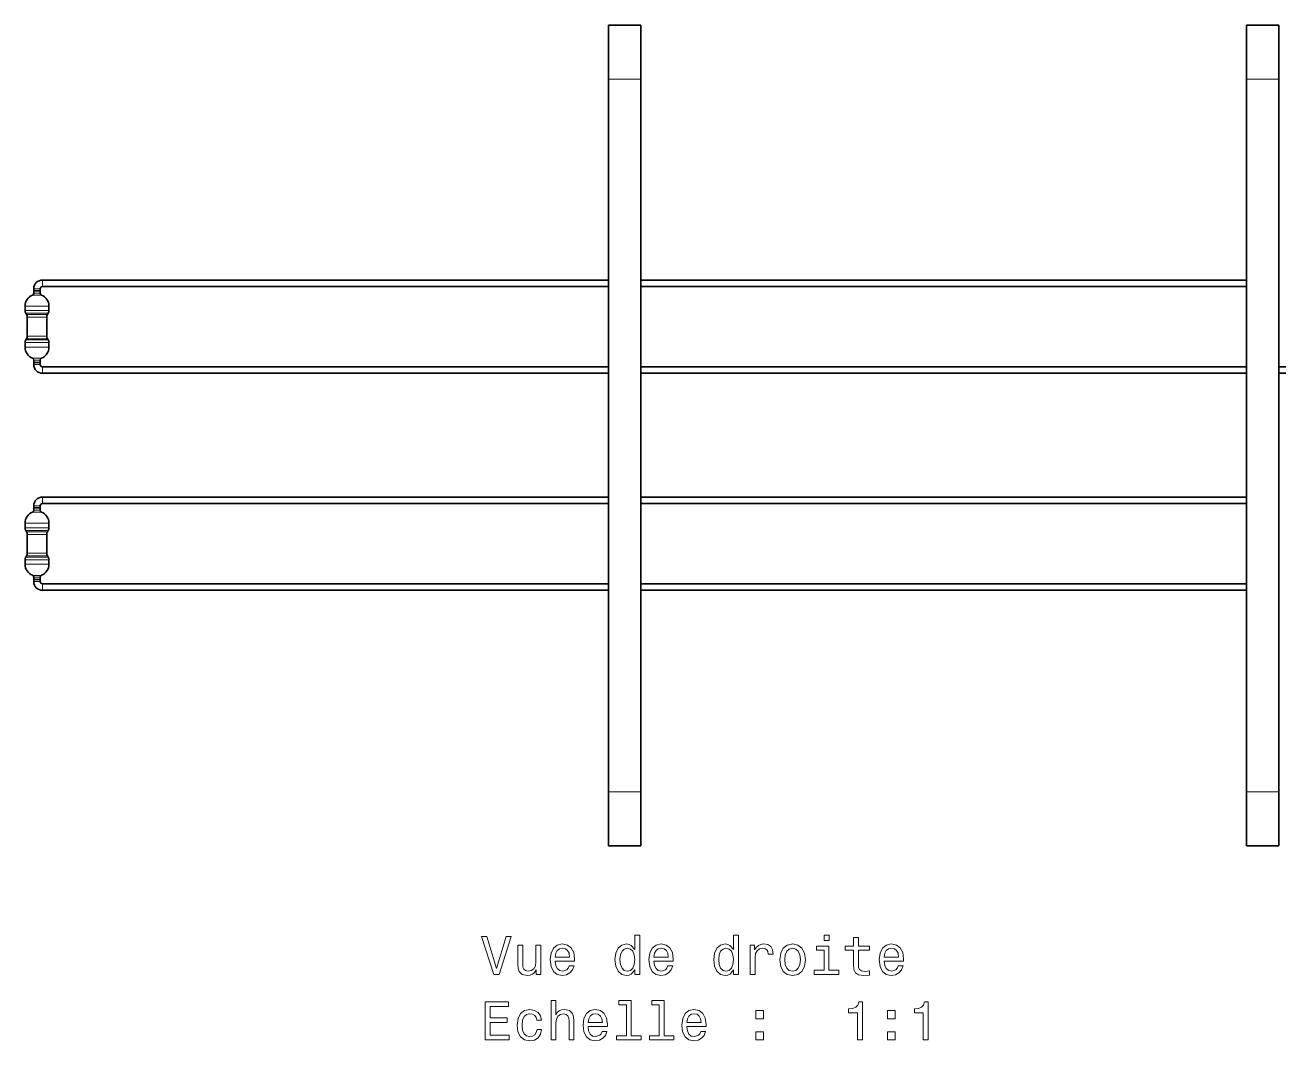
# Model space of a CAD drawing. Extents: x 384 to 891, y 188 to 696.
# Drawn here: x 384.4 to 500.1, y 364.6 to 458.4 of the extents above; entities that cross this region are included whole.
import ezdxf

# ---------------------------------------------------------------- set-up
doc = ezdxf.new("R2010")
doc.units = 0

msp = doc.modelspace()

# ---------------------------------------------------------------- linework, layer by layer
at = {"color": 7, "lineweight": 35, "ltscale": 0.075}
for p, q in [((441.27, 458.38), (438.27, 458.38)), ((497.14, 458.38), (500.14, 458.38)), ((441.27, 382.62), (438.27, 382.62)), ((497.14, 382.62), (500.14, 382.62))]:
    msp.add_line(p, q, dxfattribs=at)
at = {"color": 7, "lineweight": 35, "ltscale": 0.125}
for p, q in [((438.27, 458.38), (438.27, 453.38)), ((441.27, 458.38), (441.27, 453.38)), ((497.14, 458.38), (497.14, 453.38)), ((500.14, 458.38), (500.14, 453.38)), ((438.27, 387.62), (438.27, 382.62)), ((441.27, 387.62), (441.27, 382.62)), ((497.14, 387.62), (497.14, 382.62)), ((500.14, 387.62), (500.14, 382.62))]:
    msp.add_line(p, q, dxfattribs=at)
at = {"color": 7, "lineweight": 13, "ltscale": 0.075}
for p, q in [((441.27, 453.38), (438.27, 453.38)), ((497.14, 453.38), (500.14, 453.38)), ((441.27, 387.62), (438.27, 387.62)), ((497.14, 387.62), (500.14, 387.62))]:
    msp.add_line(p, q, dxfattribs=at)
at = {"color": 7, "lineweight": 35}
for p, q in [((438.27, 387.62), (438.27, 453.38)), ((441.27, 387.62), (441.27, 453.38)), ((497.14, 387.62), (497.14, 453.38)), ((500.14, 387.62), (500.14, 453.38)), ((386.04, 434.85), (438.27, 434.85)), ((386.04, 434.25), (438.27, 434.25)), ((441.27, 434.85), (497.14, 434.85)), ((441.27, 434.25), (497.14, 434.25)), ((438.27, 426.85), (386.04, 426.85)), ((438.27, 426.25), (386.04, 426.25)), ((497.14, 426.85), (441.27, 426.85)), ((497.14, 426.25), (441.27, 426.25)), ((544.29, 426.85), (500.14, 426.85)), ((544.29, 426.25), (500.14, 426.25)), ((386.04, 414.81), (438.27, 414.81)), ((441.27, 414.81), (497.14, 414.81)), ((386.04, 414.21), (438.27, 414.21)), ((441.27, 414.21), (497.14, 414.21)), ((438.27, 406.81), (386.04, 406.81)), ((438.27, 406.21), (386.04, 406.21)), ((497.14, 406.81), (441.27, 406.81)), ((497.14, 406.21), (441.27, 406.21))]:
    msp.add_line(p, q, dxfattribs=at)
at = {"color": 7, "lineweight": 13, "ltscale": 0.0075}
for p, q in [((385.54, 434.05), (385.24, 434.05)), ((385.84, 434.05), (385.54, 434.05)), ((386.04, 434.55), (386.04, 434.85)), ((386.04, 434.25), (386.04, 434.55)), ((385.54, 433.65), (385.24, 433.65)), ((385.54, 433.65), (385.84, 433.65)), ((385.54, 427.05), (385.24, 427.05)), ((385.54, 427.45), (385.84, 427.45)), ((385.84, 427.05), (385.54, 427.05)), ((386.04, 426.85), (386.04, 426.55)), ((386.04, 426.55), (386.04, 426.25)), ((386.04, 414.51), (386.04, 414.81)), ((386.04, 414.21), (386.04, 414.51)), ((385.54, 414.01), (385.24, 414.01)), ((385.54, 413.61), (385.24, 413.61)), ((385.84, 414.01), (385.54, 414.01)), ((385.54, 413.61), (385.84, 413.61)), ((385.54, 407.41), (385.84, 407.41)), ((385.54, 407.01), (385.24, 407.01)), ((385.84, 407.01), (385.54, 407.01)), ((386.04, 406.81), (386.04, 406.51)), ((386.04, 406.51), (386.04, 406.21))]:
    msp.add_line(p, q, dxfattribs=at)
at = {"color": 7, "lineweight": 35, "ltscale": 0.010007}
for p, q in [((385.24, 433.65), (385.24, 434.05)), ((385.84, 433.65), (385.84, 434.05))]:
    msp.add_line(p, q, dxfattribs=at)
at = {"color": 7, "lineweight": 13, "ltscale": 0.001295}
for p, q in [((385.16, 433.46), (385.11, 433.46)), ((385.16, 427.63), (385.11, 427.63)), ((385.16, 413.42), (385.11, 413.42)), ((385.16, 407.59), (385.11, 407.59))]:
    msp.add_line(p, q, dxfattribs=at)
at = {"color": 7, "lineweight": 13, "ltscale": 0.019859}
for p, q in [((385.16, 433.46), (385.96, 433.46)), ((385.16, 413.42), (385.96, 413.42))]:
    msp.add_line(p, q, dxfattribs=at)
at = {"color": 7, "lineweight": 35, "ltscale": 0.0075}
for p, q in [((385.54, 433.85), (385.24, 433.85)), ((385.84, 433.85), (385.54, 433.85)), ((385.54, 427.25), (385.24, 427.25)), ((385.84, 427.25), (385.54, 427.25)), ((385.54, 413.81), (385.24, 413.81)), ((385.84, 413.81), (385.54, 413.81)), ((385.54, 407.21), (385.24, 407.21)), ((385.84, 407.21), (385.54, 407.21))]:
    msp.add_line(p, q, dxfattribs=at)
at = {"color": 7, "lineweight": 35, "ltscale": 0.005}
for p, q in [((385.24, 433.65), (385.24, 433.85)), ((385.84, 433.65), (385.84, 433.85)), ((385.24, 427.25), (385.24, 427.45)), ((385.84, 427.25), (385.84, 427.45)), ((385.24, 413.61), (385.24, 413.81)), ((385.84, 413.61), (385.84, 413.81)), ((385.24, 407.21), (385.24, 407.41)), ((385.84, 407.21), (385.84, 407.41))]:
    msp.add_line(p, q, dxfattribs=at)
at = {"color": 7, "lineweight": 13, "ltscale": 0.003367}
for p, q in [((384.57, 432.45), (384.44, 432.45)), ((384.44, 432.03), (384.57, 432.03)), ((384.44, 429.07), (384.57, 429.07)), ((384.57, 428.65), (384.44, 428.65)), ((384.57, 412.41), (384.44, 412.41)), ((384.44, 411.99), (384.57, 411.99)), ((384.44, 409.03), (384.57, 409.03)), ((384.57, 408.61), (384.44, 408.61))]:
    msp.add_line(p, q, dxfattribs=at)
at = {"color": 7, "lineweight": 35, "ltscale": 0.01049}
for p, q in [((384.44, 432.03), (384.44, 432.45)), ((386.64, 432.03), (386.64, 432.45)), ((384.44, 428.65), (384.44, 429.07)), ((386.64, 428.65), (386.64, 429.07)), ((384.44, 411.99), (384.44, 412.41)), ((386.64, 411.99), (386.64, 412.41)), ((384.44, 408.61), (384.44, 409.03)), ((386.64, 408.61), (386.64, 409.03))]:
    msp.add_line(p, q, dxfattribs=at)
at = {"color": 7, "lineweight": 13, "ltscale": 0.003162}
for p, q in [((384.5, 431.78), (384.63, 431.78)), ((384.5, 429.32), (384.63, 429.32)), ((384.5, 411.74), (384.63, 411.74)), ((384.5, 409.28), (384.63, 409.28))]:
    msp.add_line(p, q, dxfattribs=at)
at = {"color": 7, "lineweight": 35, "ltscale": 0.003302}
for p, q in [((384.57, 431.66), (384.5, 431.78)), ((386.5, 431.66), (386.57, 431.78)), ((384.57, 429.43), (384.5, 429.32)), ((386.5, 429.43), (386.57, 429.32))]:
    msp.add_line(p, q, dxfattribs=at)
at = {"color": 7, "lineweight": 13, "ltscale": 0.051633}
for p, q in [((386.64, 432.45), (384.57, 432.45)), ((386.64, 432.03), (384.57, 432.03)), ((386.64, 429.07), (384.57, 429.07)), ((386.64, 428.65), (384.57, 428.65)), ((386.64, 412.41), (384.57, 412.41)), ((386.64, 411.99), (384.57, 411.99)), ((386.64, 409.03), (384.57, 409.03)), ((386.64, 408.61), (384.57, 408.61))]:
    msp.add_line(p, q, dxfattribs=at)
at = {"color": 7, "lineweight": 13, "ltscale": 0.002959}
for p, q in [((384.69, 431.66), (384.57, 431.66)), ((384.69, 429.43), (384.57, 429.43)), ((384.69, 411.62), (384.57, 411.62)), ((384.69, 409.39), (384.57, 409.39))]:
    msp.add_line(p, q, dxfattribs=at)
at = {"color": 7, "lineweight": 13, "ltscale": 0.048489}
for p, q in [((386.57, 431.78), (384.63, 431.78)), ((386.57, 429.32), (384.63, 429.32)), ((386.57, 411.74), (384.63, 411.74)), ((386.57, 409.28), (384.63, 409.28))]:
    msp.add_line(p, q, dxfattribs=at)
at = {"color": 7, "lineweight": 13, "ltscale": 0.04539}
for p, q in [((386.5, 431.66), (384.69, 431.66)), ((386.5, 429.43), (384.69, 429.43)), ((386.5, 411.62), (384.69, 411.62)), ((386.5, 409.39), (384.69, 409.39))]:
    msp.add_line(p, q, dxfattribs=at)
at = {"color": 7, "lineweight": 35, "ltscale": 0.018418}
msp.add_line((438.27, 431.7), (438.27, 432.44), dxfattribs=at)
at = {"color": 7, "lineweight": 35, "ltscale": 0.018416}
msp.add_line((438.27, 430.96), (438.27, 431.7), dxfattribs=at)
at = {"color": 7, "lineweight": 13, "ltscale": 0.002754}
for p, q in [((384.75, 431.41), (384.64, 431.41)), ((384.75, 429.68), (384.64, 429.68)), ((384.75, 411.37), (384.64, 411.37)), ((384.75, 409.64), (384.64, 409.64))]:
    msp.add_line(p, q, dxfattribs=at)
at = {"color": 7, "lineweight": 35, "ltscale": 0.043301}
for p, q in [((384.64, 429.68), (384.64, 431.41)), ((386.44, 429.68), (386.44, 431.41)), ((384.64, 409.64), (384.64, 411.37)), ((386.44, 409.64), (386.44, 411.37))]:
    msp.add_line(p, q, dxfattribs=at)
at = {"color": 7, "lineweight": 13, "ltscale": 0.042245}
for p, q in [((386.44, 431.41), (384.75, 431.41)), ((386.44, 429.68), (384.75, 429.68)), ((386.44, 411.37), (384.75, 411.37)), ((386.44, 409.64), (384.75, 409.64))]:
    msp.add_line(p, q, dxfattribs=at)
at = {"color": 7, "lineweight": 35, "ltscale": 0.000170135}
msp.add_line((438.27, 428.67), (438.27, 428.66), dxfattribs=at)
at = {"color": 7, "lineweight": 35, "ltscale": 2.59399e-05}
msp.add_line((438.27, 428.67), (438.27, 428.67), dxfattribs=at)
at = {"color": 7, "lineweight": 35, "ltscale": 0.023145}
msp.add_line((438.27, 428.66), (438.27, 427.73), dxfattribs=at)
at = {"color": 7, "lineweight": 35, "ltscale": 0.005626}
msp.add_line((438.27, 428.65), (438.27, 428.43), dxfattribs=at)
at = {"color": 7, "lineweight": 35, "ltscale": 0.004748}
msp.add_line((438.27, 428.43), (438.27, 428.24), dxfattribs=at)
at = {"color": 7, "lineweight": 35, "ltscale": 0.005609}
msp.add_line((438.27, 428.29), (438.27, 428.06), dxfattribs=at)
at = {"color": 7, "lineweight": 35, "ltscale": 0.008809}
msp.add_line((438.27, 428.24), (438.27, 427.88), dxfattribs=at)
at = {"color": 7, "lineweight": 35, "ltscale": 0.000120544}
for p, q in [((438.27, 428.21), (438.27, 428.21)), ((438.27, 413.27), (438.27, 413.27))]:
    msp.add_line(p, q, dxfattribs=at)
at = {"color": 7, "lineweight": 35, "ltscale": 0.00751}
msp.add_line((438.27, 428.21), (438.27, 427.91), dxfattribs=at)
at = {"color": 7, "lineweight": 13, "ltscale": 0.009282}
for p, q in [((385.54, 427.63), (385.16, 427.63)), ((385.54, 407.59), (385.16, 407.59))]:
    msp.add_line(p, q, dxfattribs=at)
at = {"color": 7, "lineweight": 13, "ltscale": 0.000917816}
for p, q in [((385.27, 427.45), (385.24, 427.45)), ((385.27, 407.41), (385.24, 407.41))]:
    msp.add_line(p, q, dxfattribs=at)
at = {"color": 7, "lineweight": 35, "ltscale": 0.010005}
for p, q in [((385.24, 427.05), (385.24, 427.45)), ((385.84, 427.05), (385.84, 427.45)), ((385.24, 413.61), (385.24, 414.01)), ((385.84, 413.61), (385.84, 414.01))]:
    msp.add_line(p, q, dxfattribs=at)
at = {"color": 7, "lineweight": 13, "ltscale": 0.006582}
for p, q in [((385.54, 427.45), (385.27, 427.45)), ((385.54, 407.41), (385.27, 407.41))]:
    msp.add_line(p, q, dxfattribs=at)
at = {"color": 7, "lineweight": 13, "ltscale": 0.010577}
for p, q in [((385.54, 427.63), (385.96, 427.63)), ((385.54, 407.59), (385.96, 407.59))]:
    msp.add_line(p, q, dxfattribs=at)
at = {"color": 7, "lineweight": 35, "ltscale": 0.030416}
msp.add_line((438.27, 428.06), (438.27, 426.85), dxfattribs=at)
at = {"color": 7, "lineweight": 35, "ltscale": 0.000197601}
for p, q in [((438.27, 427.91), (438.27, 427.9)), ((438.27, 421.26), (438.27, 421.25)), ((438.27, 421.25), (438.27, 421.24))]:
    msp.add_line(p, q, dxfattribs=at)
at = {"color": 7, "lineweight": 35, "ltscale": 0.002498}
msp.add_line((438.27, 427.9), (438.27, 427.8), dxfattribs=at)
at = {"color": 7, "lineweight": 35, "ltscale": 0.022582}
msp.add_line((438.27, 427.88), (438.27, 426.98), dxfattribs=at)
at = {"color": 7, "lineweight": 35, "ltscale": 0.011507}
msp.add_line((438.27, 427.8), (438.27, 427.34), dxfattribs=at)
at = {"color": 7, "lineweight": 35, "ltscale": 0.022148}
msp.add_line((438.27, 427.73), (438.27, 426.85), dxfattribs=at)
at = {"color": 7, "lineweight": 35, "ltscale": 0.004332}
msp.add_line((438.27, 427.34), (438.27, 427.16), dxfattribs=at)
at = {"color": 7, "lineweight": 35, "ltscale": 0.007928}
msp.add_line((438.27, 427.16), (438.27, 426.85), dxfattribs=at)
at = {"color": 7, "lineweight": 35, "ltscale": 0.000473785}
msp.add_line((438.27, 427.1), (438.27, 427.08), dxfattribs=at)
at = {"color": 7, "lineweight": 35, "ltscale": 0.00574}
msp.add_line((438.27, 427.08), (438.27, 426.85), dxfattribs=at)
at = {"color": 7, "lineweight": 35, "ltscale": 0.003338}
msp.add_line((438.27, 426.98), (438.27, 426.85), dxfattribs=at)
at = {"color": 7, "lineweight": 35, "ltscale": 0.001678}
msp.add_line((438.27, 426.25), (438.27, 426.18), dxfattribs=at)
at = {"color": 7, "lineweight": 35, "ltscale": 0.011993}
msp.add_line((438.27, 426.25), (438.27, 425.77), dxfattribs=at)
at = {"color": 7, "lineweight": 35, "ltscale": 0.010026}
msp.add_line((438.27, 426.25), (438.27, 425.85), dxfattribs=at)
at = {"color": 7, "lineweight": 35, "ltscale": 0.005009}
msp.add_line((438.27, 426.25), (438.27, 426.05), dxfattribs=at)
at = {"color": 7, "lineweight": 35, "ltscale": 0.011988}
msp.add_line((438.27, 426.25), (438.27, 425.77), dxfattribs=at)
at = {"color": 7, "lineweight": 35, "ltscale": 0.010299}
msp.add_line((438.27, 426.18), (438.27, 425.77), dxfattribs=at)
at = {"color": 7, "lineweight": 35, "ltscale": 0.014462}
msp.add_line((438.27, 426.05), (438.27, 425.47), dxfattribs=at)
at = {"color": 7, "lineweight": 35, "ltscale": 0.009438}
msp.add_line((438.27, 425.85), (438.27, 425.47), dxfattribs=at)
at = {"color": 7, "lineweight": 35, "ltscale": 0.005396}
msp.add_line((438.27, 425.77), (438.27, 425.55), dxfattribs=at)
at = {"color": 7, "lineweight": 35, "ltscale": 0.002074}
msp.add_line((438.27, 425.55), (438.27, 425.47), dxfattribs=at)
at = {"color": 7, "lineweight": 35, "ltscale": 0.02868}
for p, q in [((438.27, 424.32), (438.27, 425.47)), ((438.27, 418.68), (438.27, 419.83))]:
    msp.add_line(p, q, dxfattribs=at)
at = {"color": 7, "lineweight": 35, "ltscale": 0.00378}
msp.add_line((438.27, 424.35), (438.27, 424.2), dxfattribs=at)
at = {"color": 7, "lineweight": 35, "ltscale": 0.003551}
msp.add_line((438.27, 424.32), (438.27, 424.18), dxfattribs=at)
at = {"color": 7, "lineweight": 35, "ltscale": 0.002563}
msp.add_line((438.27, 424.2), (438.27, 424.1), dxfattribs=at)
at = {"color": 7, "lineweight": 35, "ltscale": 0.024839}
msp.add_line((438.27, 424.18), (438.27, 423.19), dxfattribs=at)
at = {"color": 7, "lineweight": 35, "ltscale": 0.011349}
msp.add_line((438.27, 424.1), (438.27, 423.65), dxfattribs=at)
at = {"color": 7, "lineweight": 35, "ltscale": 0.005202}
msp.add_line((438.27, 423.65), (438.27, 423.44), dxfattribs=at)
at = {"color": 7, "lineweight": 35, "ltscale": 0.003747}
msp.add_line((438.27, 423.44), (438.27, 423.29), dxfattribs=at)
at = {"color": 7, "lineweight": 35, "ltscale": 0.000148773}
msp.add_line((438.27, 423.29), (438.27, 423.28), dxfattribs=at)
at = {"color": 7, "lineweight": 35, "ltscale": 0.01029}
msp.add_line((438.27, 423.28), (438.27, 422.87), dxfattribs=at)
at = {"color": 7, "lineweight": 35, "ltscale": 0.012872}
msp.add_line((438.27, 423.2), (438.27, 422.68), dxfattribs=at)
at = {"color": 7, "lineweight": 35, "ltscale": 0.001817}
msp.add_line((438.27, 423.19), (438.27, 423.11), dxfattribs=at)
at = {"color": 7, "lineweight": 35, "ltscale": 0.008706}
msp.add_line((438.27, 423.11), (438.27, 422.76), dxfattribs=at)
at = {"color": 7, "lineweight": 35, "ltscale": 0.002459}
msp.add_line((438.27, 422.87), (438.27, 422.77), dxfattribs=at)
at = {"color": 7, "lineweight": 35, "ltscale": 0.000738525}
msp.add_line((438.27, 422.76), (438.27, 422.74), dxfattribs=at)
at = {"color": 7, "lineweight": 35, "ltscale": 0.000234985}
msp.add_line((438.27, 422.68), (438.27, 422.67), dxfattribs=at)
at = {"color": 7, "lineweight": 35, "ltscale": 0.004312}
msp.add_line((438.27, 422.67), (438.27, 422.5), dxfattribs=at)
at = {"color": 7, "lineweight": 35, "ltscale": 0.014982}
msp.add_line((438.27, 422.58), (438.27, 421.98), dxfattribs=at)
at = {"color": 7, "lineweight": 35, "ltscale": 0.004272}
msp.add_line((438.27, 422.53), (438.27, 422.36), dxfattribs=at)
at = {"color": 7, "lineweight": 35, "ltscale": 0.012222}
msp.add_line((438.27, 421.98), (438.27, 421.5), dxfattribs=at)
at = {"color": 7, "lineweight": 35, "ltscale": 0.003749}
msp.add_line((438.27, 421.5), (438.27, 421.35), dxfattribs=at)
at = {"color": 7, "lineweight": 35, "ltscale": 0.01058}
msp.add_line((438.27, 421.44), (438.27, 421.02), dxfattribs=at)
at = {"color": 7, "lineweight": 35, "ltscale": 0.006178}
msp.add_line((438.27, 421.35), (438.27, 421.1), dxfattribs=at)
at = {"color": 7, "lineweight": 35, "ltscale": 0.018228}
msp.add_line((438.27, 421.35), (438.27, 420.62), dxfattribs=at)
at = {"color": 7, "lineweight": 35, "ltscale": 0.002062}
msp.add_line((438.27, 421.35), (438.27, 421.26), dxfattribs=at)
at = {"color": 7, "lineweight": 35, "ltscale": 0.000198364}
msp.add_line((438.27, 421.25), (438.27, 421.25), dxfattribs=at)
at = {"color": 7, "lineweight": 35, "ltscale": 0.013083}
msp.add_line((438.27, 421.24), (438.27, 420.72), dxfattribs=at)
at = {"color": 7, "lineweight": 35, "ltscale": 0.000161743}
msp.add_line((438.27, 421.1), (438.27, 421.09), dxfattribs=at)
at = {"color": 7, "lineweight": 35, "ltscale": 0.000222015}
msp.add_line((438.27, 421.02), (438.27, 421.01), dxfattribs=at)
at = {"color": 7, "lineweight": 35, "ltscale": 0.011014}
msp.add_line((438.27, 421.01), (438.27, 420.57), dxfattribs=at)
at = {"color": 7, "lineweight": 35, "ltscale": 0.003568}
msp.add_line((438.27, 420.72), (438.27, 420.57), dxfattribs=at)
at = {"color": 7, "lineweight": 35, "ltscale": 0.001777}
msp.add_line((438.27, 420.62), (438.27, 420.55), dxfattribs=at)
at = {"color": 7, "lineweight": 35, "ltscale": 0.000671387}
msp.add_line((438.27, 420.57), (438.27, 420.55), dxfattribs=at)
at = {"color": 7, "lineweight": 35, "ltscale": 0.000672913}
msp.add_line((438.27, 420.57), (438.27, 420.55), dxfattribs=at)
at = {"color": 7, "lineweight": 35, "ltscale": 0.001305}
msp.add_line((438.27, 420.55), (438.27, 420.49), dxfattribs=at)
at = {"color": 7, "lineweight": 35, "ltscale": 0.011653}
msp.add_line((438.27, 420.49), (438.27, 420.03), dxfattribs=at)
at = {"color": 7, "lineweight": 35, "ltscale": 0.004099}
msp.add_line((438.27, 420.46), (438.27, 420.3), dxfattribs=at)
at = {"color": 7, "lineweight": 35, "ltscale": 0.002506}
msp.add_line((438.27, 420.3), (438.27, 420.2), dxfattribs=at)
at = {"color": 7, "lineweight": 35, "ltscale": 0.009269}
msp.add_line((438.27, 420.2), (438.27, 419.83), dxfattribs=at)
at = {"color": 7, "lineweight": 35, "ltscale": 0.000398254}
msp.add_line((438.27, 420.16), (438.27, 420.14), dxfattribs=at)
at = {"color": 7, "lineweight": 35, "ltscale": 0.007885}
msp.add_line((438.27, 420.14), (438.27, 419.83), dxfattribs=at)
at = {"color": 7, "lineweight": 35, "ltscale": 0.011923}
msp.add_line((438.27, 418.8), (438.27, 418.32), dxfattribs=at)
at = {"color": 7, "lineweight": 35, "ltscale": 0.005407}
msp.add_line((438.27, 418.68), (438.27, 418.47), dxfattribs=at)
at = {"color": 7, "lineweight": 35, "ltscale": 0.004887}
msp.add_line((438.27, 418.47), (438.27, 418.27), dxfattribs=at)
at = {"color": 7, "lineweight": 35, "ltscale": 0.022419}
msp.add_line((438.27, 418.27), (438.27, 417.37), dxfattribs=at)
at = {"color": 7, "lineweight": 35, "ltscale": 0.022865}
msp.add_line((438.27, 418.2), (438.27, 417.28), dxfattribs=at)
at = {"color": 7, "lineweight": 35, "ltscale": 0.015242}
msp.add_line((438.27, 417.28), (438.27, 416.67), dxfattribs=at)
at = {"color": 7, "lineweight": 35, "ltscale": 0.025597}
msp.add_line((438.27, 417.2), (438.27, 416.17), dxfattribs=at)
at = {"color": 7, "lineweight": 35, "ltscale": 0.036411}
msp.add_line((438.27, 416.77), (438.27, 415.31), dxfattribs=at)
at = {"color": 7, "lineweight": 35, "ltscale": 0.002853}
msp.add_line((438.27, 416.19), (438.27, 416.07), dxfattribs=at)
at = {"color": 7, "lineweight": 35, "ltscale": 0.014634}
msp.add_line((438.27, 416.17), (438.27, 415.58), dxfattribs=at)
at = {"color": 7, "lineweight": 35, "ltscale": 0.00016098}
msp.add_line((438.27, 416.17), (438.27, 416.17), dxfattribs=at)
at = {"color": 7, "lineweight": 35, "ltscale": 0.024568}
msp.add_line((438.27, 416.07), (438.27, 415.09), dxfattribs=at)
at = {"color": 7, "lineweight": 35, "ltscale": 0.02743}
msp.add_line((438.27, 415.9), (438.27, 414.81), dxfattribs=at)
at = {"color": 7, "lineweight": 35, "ltscale": 0.004568}
msp.add_line((438.27, 415.6), (438.27, 415.42), dxfattribs=at)
at = {"color": 7, "lineweight": 35, "ltscale": 0.009422}
msp.add_line((438.27, 415.42), (438.27, 415.04), dxfattribs=at)
at = {"color": 7, "lineweight": 35, "ltscale": 0.007127}
msp.add_line((438.27, 415.09), (438.27, 414.81), dxfattribs=at)
at = {"color": 7, "lineweight": 35, "ltscale": 0.005907}
msp.add_line((438.27, 415.04), (438.27, 414.81), dxfattribs=at)
at = {"color": 7, "lineweight": 35, "ltscale": 0.003871}
msp.add_line((438.27, 414.21), (438.27, 414.05), dxfattribs=at)
at = {"color": 7, "lineweight": 35, "ltscale": 0.016653}
msp.add_line((438.27, 414.21), (438.27, 413.54), dxfattribs=at)
at = {"color": 7, "lineweight": 35, "ltscale": 0.012806}
msp.add_line((438.27, 414.21), (438.27, 413.69), dxfattribs=at)
at = {"color": 7, "lineweight": 35, "ltscale": 0.00714}
msp.add_line((438.27, 414.21), (438.27, 413.92), dxfattribs=at)
at = {"color": 7, "lineweight": 35, "ltscale": 0.000566101}
msp.add_line((438.27, 414.05), (438.27, 414.03), dxfattribs=at)
at = {"color": 7, "lineweight": 35, "ltscale": 0.017226}
msp.add_line((438.27, 414.03), (438.27, 413.34), dxfattribs=at)
at = {"color": 7, "lineweight": 35, "ltscale": 7.09534e-05}
msp.add_line((438.27, 414.03), (438.27, 414.03), dxfattribs=at)
at = {"color": 7, "lineweight": 35, "ltscale": 0.009252}
msp.add_line((438.27, 413.95), (438.27, 413.58), dxfattribs=at)
at = {"color": 7, "lineweight": 35, "ltscale": 0.010477}
msp.add_line((438.27, 413.94), (438.27, 413.52), dxfattribs=at)
at = {"color": 7, "lineweight": 35, "ltscale": 0.000301361}
msp.add_line((438.27, 413.58), (438.27, 413.57), dxfattribs=at)
at = {"color": 7, "lineweight": 35, "ltscale": 0.000688934}
msp.add_line((438.27, 413.57), (438.27, 413.54), dxfattribs=at)
at = {"color": 7, "lineweight": 35, "ltscale": 0.009895}
msp.add_line((438.27, 413.54), (438.27, 413.14), dxfattribs=at)
at = {"color": 7, "lineweight": 35, "ltscale": 0.001247}
msp.add_line((438.27, 413.52), (438.27, 413.47), dxfattribs=at)
at = {"color": 7, "lineweight": 35, "ltscale": 0.004933}
msp.add_line((438.27, 413.47), (438.27, 413.27), dxfattribs=at)
at = {"color": 7, "lineweight": 35, "ltscale": 0.002399}
msp.add_line((438.27, 413.31), (438.27, 413.21), dxfattribs=at)
at = {"color": 7, "lineweight": 35, "ltscale": 0.007153}
msp.add_line((438.27, 413.27), (438.27, 412.99), dxfattribs=at)
at = {"color": 7, "lineweight": 35, "ltscale": 0.000384521}
msp.add_line((438.27, 413.21), (438.27, 413.19), dxfattribs=at)
at = {"color": 7, "lineweight": 35, "ltscale": 0.004549}
msp.add_line((438.27, 413.19), (438.27, 413.01), dxfattribs=at)
at = {"color": 7, "lineweight": 35, "ltscale": 0.000353241}
msp.add_line((438.27, 413.01), (438.27, 413), dxfattribs=at)
at = {"color": 7, "lineweight": 35, "ltscale": 0.007}
msp.add_line((438.27, 413), (438.27, 412.72), dxfattribs=at)
at = {"color": 7, "lineweight": 35, "ltscale": 0.006598}
msp.add_line((438.27, 412.91), (438.27, 412.65), dxfattribs=at)
at = {"color": 7, "lineweight": 35, "ltscale": 0.000160217}
msp.add_line((438.27, 412.65), (438.27, 412.64), dxfattribs=at)
at = {"color": 7, "lineweight": 35, "ltscale": 0.006105}
msp.add_line((438.27, 412.64), (438.27, 412.4), dxfattribs=at)
at = {"color": 7, "lineweight": 35, "ltscale": 0.005697}
msp.add_line((438.27, 412.64), (438.27, 412.42), dxfattribs=at)
at = {"color": 7, "lineweight": 35, "ltscale": 0.003767}
msp.add_line((438.27, 412.64), (438.27, 412.49), dxfattribs=at)
at = {"color": 7, "lineweight": 35, "ltscale": 0.001241}
msp.add_line((438.27, 412.49), (438.27, 412.44), dxfattribs=at)
at = {"color": 7, "lineweight": 35, "ltscale": 3.43323e-05}
msp.add_line((438.27, 412.42), (438.27, 412.41), dxfattribs=at)
at = {"color": 7, "lineweight": 35, "ltscale": 0.001613}
msp.add_line((438.27, 412.41), (438.27, 412.35), dxfattribs=at)
at = {"color": 7, "lineweight": 35, "ltscale": 0.003301}
for p, q in [((384.57, 411.62), (384.5, 411.74)), ((386.5, 411.62), (386.57, 411.74)), ((384.57, 409.39), (384.5, 409.28)), ((386.5, 409.39), (386.57, 409.28))]:
    msp.add_line(p, q, dxfattribs=at)
at = {"color": 7, "lineweight": 35, "ltscale": 0.014495}
for p, q in [((438.27, 409.03), (438.27, 409.61)), ((438.27, 404.34), (438.27, 404.92))]:
    msp.add_line(p, q, dxfattribs=at)
at = {"color": 7, "lineweight": 35, "ltscale": 0.007466}
for p, q in [((438.27, 408.73), (438.27, 409.03)), ((438.27, 404.04), (438.27, 404.34))]:
    msp.add_line(p, q, dxfattribs=at)
at = {"color": 7, "lineweight": 35, "ltscale": 0.002482}
for p, q in [((438.27, 408.63), (438.27, 408.73)), ((438.27, 403.94), (438.27, 404.04))]:
    msp.add_line(p, q, dxfattribs=at)
at = {"color": 7, "lineweight": 35, "ltscale": 0.010006}
for p, q in [((385.24, 407.01), (385.24, 407.41)), ((385.84, 407.01), (385.84, 407.41))]:
    msp.add_line(p, q, dxfattribs=at)
at = {"color": 7, "lineweight": 35, "ltscale": 0.015451}
msp.add_line((438.27, 406.89), (438.27, 407.51), dxfattribs=at)
at = {"color": 7, "lineweight": 35, "ltscale": 0.006512}
msp.add_line((438.27, 406.63), (438.27, 406.89), dxfattribs=at)
at = {"color": 7, "lineweight": 35, "ltscale": 0.008621}
msp.add_line((438.27, 406.29), (438.27, 406.63), dxfattribs=at)
at = {"color": 7, "lineweight": 13}
for points in [[(428.82, 374.27), (427.94, 371.29), (427.04, 374.27), (426.56, 374.27), (427.69, 370.76), (428.19, 370.76), (429.3, 374.27)], [(440.71, 371.18), (440.71, 370.76), (441.15, 370.76), (441.15, 374.38), (440.71, 374.38), (440.71, 373.06), (440.37, 373.44), (440.17, 373.53), (439.93, 373.57), (439.5, 373.47), (439.17, 373.18), (438.95, 372.73), (438.87, 372.12), (438.95, 371.51), (439.17, 371.05), (439.5, 370.76), (439.93, 370.67), (440.17, 370.7), (440.38, 370.79)], [(449.81, 371.18), (449.81, 370.76), (450.26, 370.76), (450.26, 374.38), (449.82, 374.38), (449.82, 373.06), (449.48, 373.44), (449.27, 373.53), (449.04, 373.57), (448.61, 373.47), (448.28, 373.18), (448.06, 372.73), (447.98, 372.12), (448.06, 371.51), (448.28, 371.05), (448.61, 370.76), (449.04, 370.67), (449.27, 370.7), (449.49, 370.79)], [(458.63, 374.38), (458.16, 374.38), (458.16, 373.88), (458.63, 373.88)], [(460.89, 373), (460.89, 371.65), (460.92, 371.21), (461.06, 370.9), (461.34, 370.73), (461.82, 370.67), (462.35, 370.69), (462.35, 371.08), (461.96, 371.04), (461.61, 371.09), (461.43, 371.21), (461.35, 371.42), (461.33, 371.72), (461.33, 373), (462.35, 373), (462.35, 373.38), (461.33, 373.38), (461.33, 374.17), (460.89, 374.17), (460.89, 373.38), (460.12, 373.38), (460.12, 373)], [(432.02, 373.47), (431.58, 373.47), (431.58, 371.91), (431.53, 371.54), (431.38, 371.28), (431.15, 371.12), (430.86, 371.07), (430.62, 371.11), (430.47, 371.23), (430.38, 371.44), (430.36, 371.73), (430.36, 373.47), (429.92, 373.47), (429.92, 371.69), (429.93, 371.33), (430.03, 371.03), (430.32, 370.76), (430.79, 370.67), (431.04, 370.7), (431.26, 370.79), (431.45, 370.95), (431.6, 371.18), (431.6, 370.76), (432.02, 370.76)], [(433.36, 371.99), (435.13, 371.99), (435.14, 372.19), (435.06, 372.77), (434.84, 373.21), (434.48, 373.47), (434.01, 373.57), (433.55, 373.47), (433.2, 373.18), (432.97, 372.72), (432.89, 372.12), (432.97, 371.5), (433.2, 371.04), (433.54, 370.76), (434, 370.67), (434.39, 370.73), (434.71, 370.9), (434.95, 371.18), (435.09, 371.54), (434.65, 371.54), (434.56, 371.34), (434.43, 371.19), (434.05, 371.07), (433.77, 371.12), (433.55, 371.3), (433.41, 371.58), (433.36, 371.97)], [(433.36, 372.36), (433.41, 372.71), (433.55, 372.97), (433.76, 373.12), (434.03, 373.18), (434.3, 373.12), (434.5, 372.97), (434.63, 372.71), (434.67, 372.36)], [(440, 373.17), (440.3, 373.1), (440.52, 372.9), (440.65, 372.57), (440.7, 372.12), (440.65, 371.66), (440.52, 371.33), (440.3, 371.13), (440, 371.07), (439.73, 371.13), (439.52, 371.33), (439.37, 371.67), (439.33, 372.12), (439.37, 372.57), (439.52, 372.9), (439.73, 373.1)], [(442.47, 371.99), (444.24, 371.99), (444.25, 372.19), (444.17, 372.77), (443.94, 373.21), (443.59, 373.47), (443.12, 373.57), (442.66, 373.47), (442.31, 373.18), (442.08, 372.72), (442, 372.12), (442.08, 371.5), (442.3, 371.04), (442.65, 370.76), (443.11, 370.67), (443.5, 370.73), (443.82, 370.9), (444.06, 371.18), (444.2, 371.54), (443.76, 371.54), (443.67, 371.34), (443.53, 371.19), (443.16, 371.07), (442.87, 371.12), (442.66, 371.3), (442.52, 371.58), (442.47, 371.97)], [(442.47, 372.36), (442.52, 372.71), (442.66, 372.97), (442.86, 373.12), (443.14, 373.18), (443.4, 373.12), (443.61, 372.97), (443.74, 372.71), (443.78, 372.36)], [(449.11, 373.17), (449.4, 373.1), (449.63, 372.9), (449.76, 372.57), (449.81, 372.12), (449.76, 371.66), (449.63, 371.33), (449.4, 371.13), (449.11, 371.07), (448.84, 371.13), (448.62, 371.33), (448.48, 371.67), (448.44, 372.12), (448.48, 372.57), (448.62, 372.9), (448.84, 373.1)], [(451.35, 370.76), (451.8, 370.76), (451.8, 372.31), (451.84, 372.68), (451.98, 372.95), (452.2, 373.11), (452.5, 373.17), (452.72, 373.13), (452.88, 373.03), (452.99, 372.86), (453.02, 372.63), (453.47, 372.63), (453.41, 373.04), (453.24, 373.33), (452.97, 373.51), (452.59, 373.57), (452.33, 373.53), (452.11, 373.43), (451.91, 373.25), (451.76, 373.02), (451.76, 373.47), (451.35, 373.47)], [(454.09, 372.11), (454.17, 371.5), (454.4, 371.04), (454.77, 370.76), (455.27, 370.67), (455.75, 370.76), (456.12, 371.04), (456.35, 371.49), (456.44, 372.11), (456.35, 372.73), (456.12, 373.19), (455.75, 373.47), (455.27, 373.57), (454.77, 373.47), (454.4, 373.18), (454.17, 372.73)], [(454.54, 372.12), (454.59, 372.57), (454.73, 372.9), (454.96, 373.1), (455.27, 373.17), (455.57, 373.1), (455.79, 372.91), (455.94, 372.57), (455.99, 372.12), (455.94, 371.66), (455.79, 371.33), (455.57, 371.13), (455.27, 371.06), (454.96, 371.13), (454.73, 371.33), (454.59, 371.66)], [(458.61, 371.14), (458.61, 373.38), (457.47, 373.38), (457.47, 373), (458.17, 373), (458.17, 371.14), (457.26, 371.14), (457.26, 370.76), (459.53, 370.76), (459.53, 371.14)], [(463.72, 371.99), (465.49, 371.99), (465.5, 372.19), (465.42, 372.77), (465.2, 373.21), (464.84, 373.47), (464.37, 373.57), (463.91, 373.47), (463.56, 373.18), (463.33, 372.72), (463.25, 372.12), (463.33, 371.5), (463.56, 371.04), (463.9, 370.76), (464.36, 370.67), (464.75, 370.73), (465.07, 370.9), (465.31, 371.18), (465.45, 371.54), (465.01, 371.54), (464.92, 371.34), (464.79, 371.19), (464.41, 371.07), (464.13, 371.12), (463.91, 371.3), (463.77, 371.58), (463.72, 371.97)], [(463.72, 372.36), (463.77, 372.71), (463.91, 372.97), (464.12, 373.12), (464.39, 373.18), (464.66, 373.12), (464.86, 372.97), (464.99, 372.71), (465.03, 372.36)], [(426.88, 364.72), (429.1, 364.72), (429.1, 365.14), (427.35, 365.14), (427.35, 366.32), (428.91, 366.32), (428.91, 366.74), (427.35, 366.74), (427.35, 367.79), (429.06, 367.79), (429.06, 368.22), (426.88, 368.22)], [(432.97, 364.72), (433.41, 364.72), (433.41, 366.28), (433.46, 366.64), (433.6, 366.9), (433.83, 367.06), (434.13, 367.12), (434.38, 367.07), (434.53, 366.93), (434.6, 366.71), (434.63, 366.41), (434.63, 364.72), (435.07, 364.72), (435.07, 366.5), (435.05, 366.85), (434.96, 367.15), (434.66, 367.42), (434.2, 367.52), (433.95, 367.48), (433.73, 367.39), (433.55, 367.24), (433.41, 367.03), (433.41, 368.34), (432.97, 368.34)], [(439.92, 367.96), (439.92, 365.09), (439.01, 365.09), (439.01, 364.72), (441.28, 364.72), (441.28, 365.09), (440.37, 365.09), (440.37, 368.34), (439.23, 368.34), (439.23, 367.96)], [(442.96, 367.96), (442.96, 365.09), (442.05, 365.09), (442.05, 364.72), (444.31, 364.72), (444.31, 365.09), (443.4, 365.09), (443.4, 368.34), (442.26, 368.34), (442.26, 367.96)], [(461.25, 364.72), (461.71, 364.72), (461.71, 368.24), (461.36, 368.24), (461.27, 367.93), (461.09, 367.73), (460.81, 367.61), (460.43, 367.57), (460.43, 367.21), (461.25, 367.21)], [(467.32, 364.72), (467.78, 364.72), (467.78, 368.24), (467.43, 368.24), (467.34, 367.93), (467.16, 367.73), (466.88, 367.61), (466.5, 367.57), (466.5, 367.21), (467.32, 367.21)], [(431.66, 366.53), (432.1, 366.53), (432.01, 366.93), (431.79, 367.25), (431.45, 367.44), (431.01, 367.52), (430.53, 367.42), (430.16, 367.14), (429.93, 366.68), (429.85, 366.06), (429.92, 365.45), (430.15, 365), (430.51, 364.72), (431, 364.62), (431.43, 364.7), (431.77, 364.91), (432, 365.24), (432.1, 365.68), (431.68, 365.68), (431.6, 365.4), (431.46, 365.19), (431.26, 365.06), (431.01, 365.02), (430.7, 365.08), (430.48, 365.29), (430.35, 365.61), (430.3, 366.08), (430.35, 366.53), (430.49, 366.86), (430.71, 367.06), (431.01, 367.13), (431.27, 367.09), (431.47, 366.97), (431.6, 366.78)], [(436.39, 365.94), (438.17, 365.94), (438.17, 366.15), (438.09, 366.73), (437.87, 367.16), (437.52, 367.42), (437.05, 367.52), (436.59, 367.42), (436.24, 367.14), (436.01, 366.68), (435.93, 366.07), (436.01, 365.45), (436.23, 365), (436.58, 364.72), (437.03, 364.62), (437.43, 364.69), (437.75, 364.86), (437.99, 365.13), (438.12, 365.49), (437.68, 365.49), (437.59, 365.29), (437.46, 365.14), (437.09, 365.02), (436.8, 365.07), (436.59, 365.25), (436.44, 365.54), (436.39, 365.93)], [(436.39, 366.31), (436.45, 366.66), (436.59, 366.92), (436.79, 367.08), (437.06, 367.13), (437.33, 367.08), (437.54, 366.92), (437.66, 366.66), (437.71, 366.31)], [(445.5, 365.94), (447.28, 365.94), (447.28, 366.15), (447.2, 366.73), (446.98, 367.16), (446.63, 367.42), (446.16, 367.52), (445.7, 367.42), (445.35, 367.14), (445.12, 366.68), (445.04, 366.07), (445.11, 365.45), (445.34, 365), (445.69, 364.72), (446.14, 364.62), (446.54, 364.69), (446.86, 364.86), (447.1, 365.13), (447.23, 365.49), (446.79, 365.49), (446.7, 365.29), (446.57, 365.14), (446.2, 365.02), (445.91, 365.07), (445.69, 365.25), (445.55, 365.54), (445.5, 365.93)], [(445.5, 366.31), (445.56, 366.66), (445.69, 366.92), (445.9, 367.08), (446.17, 367.13), (446.44, 367.08), (446.65, 366.92), (446.77, 366.66), (446.82, 366.31)], [(451.88, 366.67), (452.58, 366.67), (452.58, 367.42), (451.88, 367.42)], [(464.03, 366.67), (464.72, 366.67), (464.72, 367.42), (464.03, 367.42)], [(451.88, 364.72), (452.58, 364.72), (452.58, 365.47), (451.88, 365.47)], [(464.03, 364.72), (464.72, 364.72), (464.72, 365.47), (464.03, 365.47)]]:
    msp.add_lwpolyline(points, close=True, dxfattribs=at)
at = {"color": 7, "lineweight": 35}
for centre, radius, start, end in [((386.04, 434.05), 0.8, 90, 180), ((386.04, 434.05), 0.2, 90, 180), ((385.54, 432.45), 1.1, 112.6199, 180), ((385.04, 433.65), 0.2, 292.6345, 359.9853), ((386.04, 433.65), 0.2, 180.0147, 247.3655), ((385.54, 432.45), 1.1, 0, 67.3801), ((384.94, 432.03), 0.5, 180.0013, 209.9987), ((384.14, 431.41), 0.5, 0.0013, 29.9987), ((386.94, 431.41), 0.5, 150.0013, 179.9987), ((386.14, 432.03), 0.5, 330.0013, 359.9987), ((384.94, 429.07), 0.5, 150.0013, 179.9987), ((384.14, 429.68), 0.5, 330.0013, 359.9987), ((386.94, 429.68), 0.5, 180.0013, 209.9987), ((386.14, 429.07), 0.5, 0.0013, 29.9987), ((385.54, 428.65), 1.1, 180, 247.3801), ((385.54, 428.65), 1.1, 292.6199, 360), ((385.04, 427.45), 0.2, 0.0147, 67.3655), ((386.04, 427.05), 0.8, 180, 270), ((386.04, 427.45), 0.2, 112.6345, 179.9853), ((386.04, 427.05), 0.2, 180, 270), ((386.04, 414.01), 0.8, 90, 180), ((385.54, 412.41), 1.1, 112.6199, 180), ((385.04, 413.61), 0.2, 292.6345, 359.9853), ((386.04, 414.01), 0.2, 90, 180), ((386.04, 413.61), 0.2, 180.0147, 247.3655), ((385.54, 412.41), 1.1, 0, 67.3801), ((384.94, 411.99), 0.5, 180.0013, 209.9987), ((386.14, 411.99), 0.5, 330.0013, 359.9987), ((384.14, 411.37), 0.5, 0.0013, 29.9987), ((386.94, 411.37), 0.5, 150.0013, 179.9987), ((384.14, 409.64), 0.5, 330.0013, 359.9987), ((386.94, 409.64), 0.5, 180.0013, 209.9987), ((384.94, 409.03), 0.5, 150.0013, 179.9987), ((385.54, 408.61), 1.1, 180, 247.3801), ((385.54, 408.61), 1.1, 292.6199, 360), ((386.14, 409.03), 0.5, 0.0013, 29.9987), ((385.04, 407.41), 0.2, 0.0147, 67.3655), ((386.04, 407.41), 0.2, 112.6345, 179.9853), ((386.04, 407.01), 0.8, 180, 270), ((386.04, 407.01), 0.2, 180, 270)]:
    msp.add_arc(centre, radius, start, end, dxfattribs=at)

doc.saveas('drawing.dxf')
